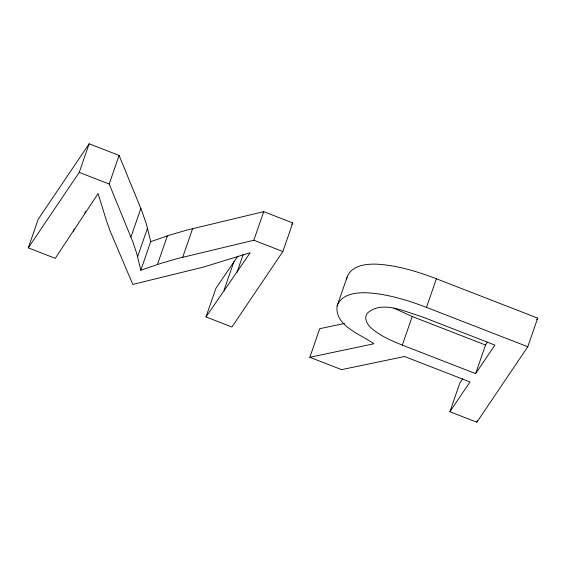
<?xml version="1.0" encoding="UTF-8"?>
<svg xmlns="http://www.w3.org/2000/svg" width="566" height="566" viewBox="0 0 566 566"><rect width="100%" height="100%" fill="white"/><g stroke="black" fill="none" stroke-linecap="round" stroke-linejoin="round"><path stroke-width="0.85" d="M462.74 378.774L459.804 383.132L449.899 411.737L476.855 422.215L527.795 346.746L537.7 318.142L436.4 278.769C417.616 271.652 398.117 265.567 377.961 264.244C366.761 263.629 351.401 265.065 347.015 277.382L337.11 305.987C334.591 326.037 361.051 334.471 373.914 343.76L309.821 357.288L319.726 328.683L344.51 323.455M346.562 279.441L347.015 277.382M282.858 251.537L231.919 327.007L205.996 316.925L250.2 252.726L202.883 267.23L132.798 284.415L110.214 231.204L106.401 220.542L98.088 193.593L55.256 258.337L28.3 247.858L38.205 219.254L89.145 143.785L119.101 155.431L141.394 209.767L146.445 224.221L150.726 241.64L140.821 270.244L160.751 263.416L177.363 258.584L253.83 240.253L282.858 251.537L292.764 222.933L263.735 211.649L187.268 229.98L170.656 234.812L150.726 241.64M28.3 247.858L79.24 172.389L89.145 143.785M73.304 231.593L74.153 229.138M84.9 213.127L85.466 211.493M140.821 270.244L136.866 253.922L133.06 242.432L109.196 184.035L119.101 155.431M130.951 237.062L140.856 208.465M137.609 256.745L147.514 228.14M157.447 264.506L167.352 235.902M182.705 257.24L192.61 228.636M205.996 316.925L215.901 288.327L237.741 256.257M224.044 290.188L233.949 261.584M237.02 272.253L243.246 254.275M253.83 240.253L263.735 211.649M402.32 345.119C391.573 340.774 380.635 336.119 371.756 328.485C367.539 324.969 363.457 318.573 367.192 313.302C381.937 299.754 405.398 311.972 421.578 316.585L494.889 345.083L475.631 373.61L402.32 345.119L412.225 316.514L393.851 308.159M527.795 346.746L426.495 307.373L436.4 278.769M475.631 373.61L485.536 345.012L487.51 342.083M476.855 422.215L477.421 420.58M337.11 305.987C341.496 293.669 356.856 292.233 368.056 292.848C388.212 294.171 407.711 300.256 426.495 307.373M291.773 224.398L292.764 222.933M449.899 411.737L469.999 381.951L404.563 356.516L341.581 369.633L309.821 357.288M536.71 319.606L537.7 318.142M79.24 172.389L109.196 184.035M412.225 316.514L485.536 345.012"/></g></svg>
